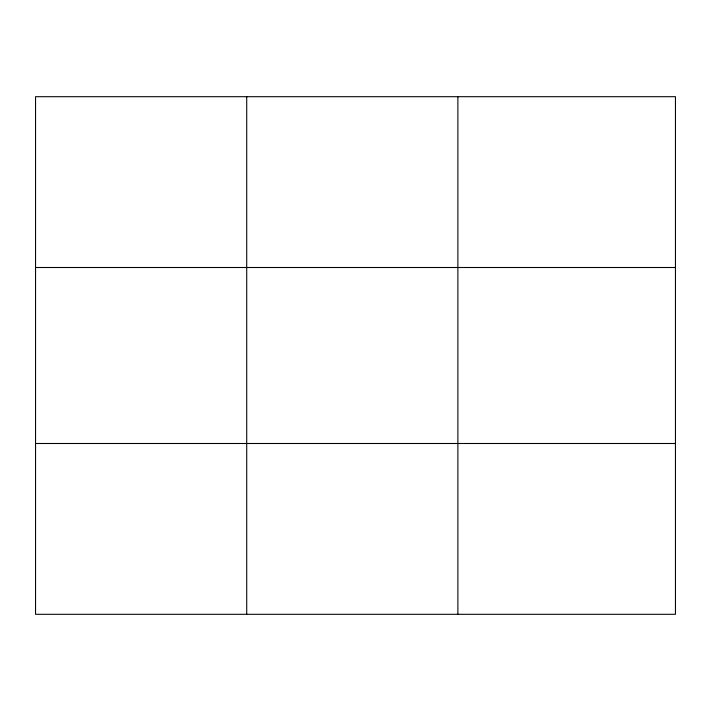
<?xml version="1.0" encoding="UTF-8"?>
<svg xmlns="http://www.w3.org/2000/svg" width="711" height="711" viewBox="0 0 711 711"><rect width="100%" height="100%" fill="white"/><g stroke="black" fill="none" stroke-linecap="round" stroke-linejoin="round"><path stroke-width="1.07" d="M246.717 96.696L246.717 614.304M457.884 96.696L457.884 614.304M35.55 267.505L675.45 267.505M35.55 443.495L675.45 443.495M675.45 601.159L675.45 614.304L35.55 614.304L35.55 96.696L675.45 96.696L675.45 601.159"/></g></svg>
